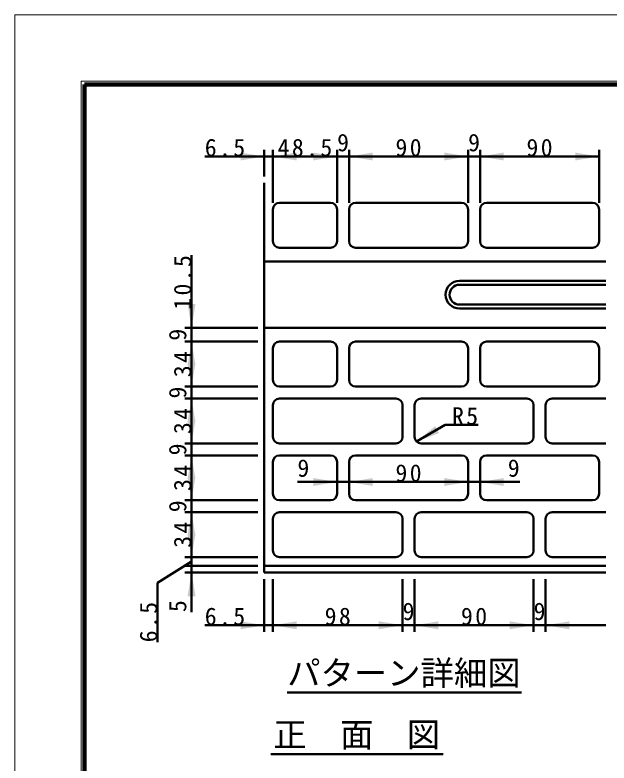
# Model space of a CAD drawing. Units: millimetres, scale not verified, with parts at other scales. Extents: x -2102 to 2102, y -1485 to 1485.
# Drawn here: x -2102 to -1205, y 354 to 1485 of the extents above; entities that cross this region are included whole.
import ezdxf
from ezdxf.enums import TextEntityAlignment as Align

# ---------------------------------------------------------------- set-up
doc = ezdxf.new("R2010")
doc.units = ezdxf.units.MM
doc.header["$LTSCALE"] = 5
doc.layers.add('0-0_V-nasSTD', color=7, linetype='Continuous', lineweight=35)
doc.layers.add('0-1_0', color=7, linetype='Continuous', lineweight=50)
doc.styles.add('ＭＳ ゴシック', font='')
doc.styles.get('ＭＳ ゴシック').set_extended_font_data('MS Gothic')

msp = doc.modelspace()

# ---------------------------------------------------------------- linework, layer by layer
at = {"layer": '0-0_V-nasSTD', "lineweight": 100}
msp.add_line((-1997.5, 1380), (-1997.5, -1380), dxfattribs=at)
at = {"layer": '0-0_V-nasSTD', "lineweight": 18}
for points in [[(-2102.5, -1485), (-2102.5, 1485), (2102.5, 1485), (2102.5, -1485)], [(-2002.5, -1385), (-2002.5, 1385), (2002.5, 1385), (2002.5, -1385)]]:
    msp.add_lwpolyline(points, close=True, dxfattribs=at)
at = {"layer": '0-0_V-nasSTD', "lineweight": 100}
msp.add_lwpolyline([(1997.5, -1380), (1997.5, 1380), (-1997.5, 1380)], dxfattribs=at)
at = {"layer": '0-0_V-nasSTD'}
for points in [[(-1761.622, 1264.937), (-1761.622, 1276.937), (-1725.622, 1270.937)], [(-1712.622, 1270.937), (-1676.622, 1264.937), (-1676.622, 1276.937)], [(-1651.622, 1264.937), (-1651.622, 1276.937), (-1615.622, 1270.937)], [(-1597.622, 1270.937), (-1561.622, 1264.937), (-1561.622, 1276.937)], [(-1453.622, 1264.937), (-1453.622, 1276.937), (-1417.622, 1270.937)], [(-1399.622, 1270.937), (-1363.622, 1264.937), (-1363.622, 1276.937)], [(-1255.622, 1264.937), (-1255.622, 1276.937), (-1219.622, 1270.937)], [(-1841.622, 1047.937), (-1835.622, 1011.937), (-1829.622, 1047.937)], [(-1841.622, 954.937), (-1835.622, 990.937), (-1829.622, 954.937)], [(-1841.622, 958.937), (-1835.622, 922.937), (-1829.622, 958.937)], [(-1841.622, 868.937), (-1835.622, 904.937), (-1829.622, 868.937)], [(-1841.622, 872.937), (-1835.622, 836.937), (-1829.622, 872.937)], [(-1495.693, 839.866), (-1467.516, 863.062), (-1461.516, 852.67)], [(-1841.622, 782.937), (-1835.622, 818.937), (-1829.622, 782.937)], [(-1841.622, 786.937), (-1835.622, 750.937), (-1829.622, 786.937)], [(-1651.622, 772.679), (-1651.622, 784.679), (-1615.622, 778.679)], [(-1597.622, 778.679), (-1561.622, 772.679), (-1561.622, 784.679)], [(-1453.622, 772.679), (-1453.622, 784.679), (-1417.622, 778.679)], [(-1399.622, 778.679), (-1363.622, 772.679), (-1363.622, 784.679)], [(-1841.622, 696.937), (-1835.622, 732.937), (-1829.622, 696.937)], [(-1841.622, 700.937), (-1835.622, 664.937), (-1829.622, 700.937)], [(-1841.622, 605.937), (-1835.622, 641.937), (-1829.622, 605.937)], [(-1761.622, 555.937), (-1761.622, 567.937), (-1725.622, 561.937)], [(-1712.622, 561.937), (-1676.622, 555.937), (-1676.622, 567.937)], [(-1552.622, 555.937), (-1552.622, 567.937), (-1516.622, 561.937)], [(-1498.622, 561.937), (-1462.622, 555.937), (-1462.622, 567.937)], [(-1354.622, 555.937), (-1354.622, 567.937), (-1318.622, 561.937)], [(-1300.622, 561.937), (-1264.622, 555.937), (-1264.622, 567.937)]]:
    msp.add_solid(points, dxfattribs=at)
at = {"layer": '0-1_0'}
for p, q in [((-1725.622, 1240.937), (-1725.622, 1280.937)), ((-1712.622, 1200.937), (-1712.622, 1280.937)), ((-1615.622, 1200.937), (-1615.622, 1280.937)), ((-1597.622, 1200.937), (-1597.622, 1280.937)), ((-1417.622, 1200.937), (-1417.622, 1280.937)), ((-1399.622, 1200.937), (-1399.622, 1280.937)), ((-1219.622, 1200.937), (-1219.622, 1280.937)), ((-1815.622, 1270.937), (-1725.622, 1270.937)), ((-1725.622, 1270.937), (-1712.622, 1270.937)), ((-1712.622, 1270.937), (-1615.622, 1270.937)), ((-1615.622, 1270.937), (-1597.622, 1270.937)), ((-1597.622, 1270.937), (-1417.622, 1270.937)), ((-1417.622, 1270.937), (-1399.622, 1270.937)), ((-1399.622, 1270.937), (-1219.622, 1270.937)), ((-1725.622, 641.937), (-1725.622, 1230.937)), ((-1702.622, 1200.937), (-1625.622, 1200.937)), ((-1587.622, 1200.937), (-1427.622, 1200.937)), ((-1229.622, 1200.937), (-1389.622, 1200.937)), ((-1712.622, 1142.937), (-1712.622, 1190.937)), ((-1615.622, 1190.937), (-1615.622, 1142.937)), ((-1597.622, 1142.937), (-1597.622, 1190.937)), ((-1417.622, 1190.937), (-1417.622, 1142.937)), ((-1399.622, 1142.937), (-1399.622, 1190.937)), ((-1219.622, 1142.937), (-1219.622, 1190.937)), ((-1625.622, 1132.937), (-1702.622, 1132.937)), ((-1587.622, 1132.937), (-1427.622, 1132.937)), ((-1389.622, 1132.937), (-1229.622, 1132.937)), ((-1835.622, 1121.937), (-1835.622, 1011.937)), ((-1209.622, 1111.937), (-1725.622, 1111.937)), ((-1430.622, 1082.937), (-1209.622, 1082.937)), ((-1430.622, 1076.937), (-1209.622, 1076.937)), ((-1430.622, 1046.937), (-1209.622, 1046.937)), ((-1430.622, 1040.937), (-1209.622, 1040.937)), ((-1735.622, 1011.937), (-1845.622, 1011.937)), ((-1835.622, 990.937), (-1835.622, 1011.937)), ((-1209.622, 1011.937), (-1725.622, 1011.937)), ((-1735.622, 990.937), (-1845.622, 990.937)), ((-1835.622, 922.937), (-1835.622, 990.937)), ((-1625.622, 990.937), (-1702.622, 990.937)), ((-1587.622, 990.937), (-1427.622, 990.937)), ((-1389.622, 990.937), (-1229.622, 990.937)), ((-1712.622, 980.937), (-1712.622, 932.937)), ((-1615.622, 932.937), (-1615.622, 980.937)), ((-1597.622, 980.937), (-1597.622, 932.937)), ((-1417.622, 932.937), (-1417.622, 980.937)), ((-1399.622, 980.937), (-1399.622, 932.937)), ((-1219.622, 980.937), (-1219.622, 932.937)), ((-1735.622, 922.937), (-1845.622, 922.937)), ((-1835.622, 904.937), (-1835.622, 922.937)), ((-1702.622, 922.937), (-1625.622, 922.937)), ((-1587.622, 922.937), (-1427.622, 922.937)), ((-1229.622, 922.937), (-1389.622, 922.937)), ((-1735.622, 904.937), (-1845.622, 904.937)), ((-1835.622, 836.937), (-1835.622, 904.937)), ((-1712.622, 846.937), (-1712.622, 894.937)), ((-1702.622, 904.937), (-1526.622, 904.937)), ((-1516.622, 846.937), (-1516.622, 894.937)), ((-1498.622, 846.937), (-1498.622, 894.937)), ((-1328.622, 904.937), (-1488.622, 904.937)), ((-1318.622, 846.937), (-1318.622, 894.937)), ((-1300.622, 846.937), (-1300.622, 894.937)), ((-1290.622, 904.937), (-1209.622, 904.937)), ((-1452.392, 864.866), (-1495.693, 839.866)), ((-1402.392, 864.866), (-1452.392, 864.866)), ((-1735.622, 836.937), (-1845.622, 836.937)), ((-1835.622, 818.937), (-1835.622, 836.937)), ((-1702.622, 836.937), (-1526.622, 836.937)), ((-1488.622, 836.937), (-1328.622, 836.937)), ((-1290.622, 836.937), (-1209.622, 836.937)), ((-1735.622, 818.937), (-1845.622, 818.937)), ((-1835.622, 750.937), (-1835.622, 818.937)), ((-1625.622, 818.937), (-1702.622, 818.937)), ((-1587.622, 818.937), (-1427.622, 818.937)), ((-1389.622, 818.937), (-1229.622, 818.937)), ((-1712.622, 808.937), (-1712.622, 760.937)), ((-1615.622, 760.937), (-1615.622, 808.937)), ((-1597.622, 808.937), (-1597.622, 760.937)), ((-1417.622, 760.937), (-1417.622, 808.937)), ((-1399.622, 808.937), (-1399.622, 760.937)), ((-1219.622, 808.937), (-1219.622, 760.937)), ((-1675.622, 778.679), (-1615.622, 778.679)), ((-1615.622, 778.679), (-1597.622, 778.679)), ((-1597.622, 778.679), (-1417.622, 778.679)), ((-1417.622, 778.679), (-1399.622, 778.679)), ((-1339.622, 778.679), (-1399.622, 778.679)), ((-1735.622, 750.937), (-1845.622, 750.937)), ((-1835.622, 732.937), (-1835.622, 750.937)), ((-1702.622, 750.937), (-1625.622, 750.937)), ((-1587.622, 750.937), (-1427.622, 750.937)), ((-1229.622, 750.937), (-1389.622, 750.937)), ((-1735.622, 732.937), (-1845.622, 732.937)), ((-1702.622, 732.937), (-1526.622, 732.937)), ((-1328.622, 732.937), (-1488.622, 732.937)), ((-1290.622, 732.937), (-1209.622, 732.937)), ((-1712.622, 674.937), (-1712.622, 722.937)), ((-1516.622, 674.937), (-1516.622, 722.937)), ((-1498.622, 674.937), (-1498.622, 722.937)), ((-1318.622, 674.937), (-1318.622, 722.937)), ((-1300.622, 674.937), (-1300.622, 722.937)), ((-1887.158, 626.221), (-1835.622, 658.437)), ((-1735.622, 664.937), (-1845.622, 664.937)), ((-1702.622, 664.937), (-1526.622, 664.937)), ((-1488.622, 664.937), (-1328.622, 664.937)), ((-1290.622, 664.937), (-1209.622, 664.937)), ((-1735.622, 651.937), (-1845.622, 651.937)), ((-1835.622, 641.937), (-1835.622, 651.937)), ((-1209.622, 651.937), (-1725.622, 651.937)), ((-1735.622, 641.937), (-1845.622, 641.937)), ((-1835.622, 581.937), (-1835.622, 641.937)), ((-1725.622, 641.937), (-1209.622, 641.937)), ((-1887.158, 536.221), (-1887.158, 626.221)), ((-1725.622, 631.937), (-1725.622, 551.937)), ((-1712.622, 631.937), (-1712.622, 551.937)), ((-1516.622, 631.937), (-1516.622, 551.937)), ((-1498.622, 631.937), (-1498.622, 551.937)), ((-1318.622, 631.937), (-1318.622, 551.937)), ((-1300.622, 631.937), (-1300.622, 551.937)), ((-1815.622, 561.937), (-1725.622, 561.937)), ((-1725.622, 561.937), (-1712.622, 561.937)), ((-1712.622, 561.937), (-1516.622, 561.937)), ((-1516.622, 561.937), (-1498.622, 561.937)), ((-1498.622, 561.937), (-1318.622, 561.937)), ((-1318.622, 561.937), (-1300.622, 561.937)), ((-1300.622, 561.937), (-1209.622, 561.937)), ((-1691.077, 460.175), (-1337.067, 460.175)), ((-1715.954, 366.893), (-1455.148, 366.893))]:
    msp.add_line(p, q, dxfattribs=at)
msp.add_lwpolyline([(-1835.622, 651.937), (-1835.622, 664.937), (-1835.622, 732.937)], dxfattribs=at)
for centre, radius, start, end in [((-1702.622, 1190.937), 10, 90, 180), ((-1625.622, 1190.937), 10, 0, 90), ((-1587.622, 1190.937), 10, 90, 180), ((-1427.622, 1190.937), 10, 0, 90), ((-1389.622, 1190.937), 10, 90, 180), ((-1229.622, 1190.937), 10, 0, 90), ((-1702.622, 1142.937), 10, 180, 270), ((-1625.622, 1142.937), 10, 270, 0), ((-1587.622, 1142.937), 10, 180, 270), ((-1427.622, 1142.937), 10, 270, 0), ((-1389.622, 1142.937), 10, 180, 270), ((-1229.622, 1142.937), 10, 270, 0), ((-1430.622, 1061.937), 21, 90, 270), ((-1430.622, 1061.937), 15, 90, 270), ((-1702.622, 980.937), 10, 90, 180), ((-1625.622, 980.937), 10, 0, 90), ((-1587.622, 980.937), 10, 90, 180), ((-1427.622, 980.937), 10, 0, 90), ((-1389.622, 980.937), 10, 90, 180), ((-1229.622, 980.937), 10, 0, 90), ((-1702.622, 932.937), 10, 180, 270), ((-1625.622, 932.937), 10, 270, 0), ((-1587.622, 932.937), 10, 180, 270), ((-1427.622, 932.937), 10, 270, 0), ((-1389.622, 932.937), 10, 180, 270), ((-1229.622, 932.937), 10, 270, 0), ((-1702.622, 894.937), 10, 90, 180), ((-1526.622, 894.937), 10, 0, 90), ((-1488.622, 894.937), 10, 90, 180), ((-1328.622, 894.937), 10, 0, 90), ((-1290.622, 894.937), 10, 90, 180), ((-1702.622, 846.937), 10, 180, 270), ((-1526.622, 846.937), 10, 270, 0), ((-1488.622, 846.937), 10, 180, 270), ((-1328.622, 846.937), 10, 270, 0), ((-1290.622, 846.937), 10, 180, 270), ((-1702.622, 808.937), 10, 90, 180), ((-1625.622, 808.937), 10, 0, 90), ((-1587.622, 808.937), 10, 90, 180), ((-1427.622, 808.937), 10, 0, 90), ((-1389.622, 808.937), 10, 90, 180), ((-1229.622, 808.937), 10, 0, 90), ((-1702.622, 760.937), 10, 180, 270), ((-1625.622, 760.937), 10, 270, 0), ((-1587.622, 760.937), 10, 180, 270), ((-1427.622, 760.937), 10, 270, 0), ((-1389.622, 760.937), 10, 180, 270), ((-1229.622, 760.937), 10, 270, 0), ((-1702.622, 722.937), 10, 90, 180), ((-1526.622, 722.937), 10, 0, 90), ((-1488.622, 722.937), 10, 90, 180), ((-1328.622, 722.937), 10, 0, 90), ((-1290.622, 722.937), 10, 90, 180), ((-1702.622, 674.937), 10, 180, 270), ((-1526.622, 674.937), 10, 270, 0), ((-1488.622, 674.937), 10, 180, 270), ((-1328.622, 674.937), 10, 270, 0), ((-1290.622, 674.937), 10, 180, 270)]:
    msp.add_arc(centre, radius, start, end, dxfattribs=at)

# ---------------------------------------------------------------- texts
at = {"layer": '0-0_V-nasSTD', "style": 'ＭＳ ゴシック'}
for s, height, p in [('9', 26.39, (-1615.622, 1270.937)), ('9', 26.39, (-1417.622, 1270.937)), ('9', 26.39, (-1675.622, 778.679)), ('9', 26.39, (-1357.622, 778.679)), ('9', 26.39, (-1516.622, 561.937)), ('9', 26.39, (-1318.622, 561.937)), ('パターン詳細図', 36.95, (-1691.077, 460.175)), ('正\u3000面\u3000図', 36.95, (-1711.954, 366.893))]:
    msp.add_text(s, height=height, dxfattribs=at).set_placement(p, align=Align.BOTTOM_LEFT)
for s, p in [('9', (-1835.622, 992.437)), ('9', (-1835.622, 904.937)), ('9', (-1835.622, 818.937)), ('9', (-1835.622, 732.937)), ('5', (-1835.622, 581.937))]:
    msp.add_text(s, height=26.39, rotation=90, dxfattribs=at).set_placement(p, align=Align.BOTTOM_LEFT)
at = {"layer": '0-0_V-nasSTD', "char_height": 26.39, "attachment_point": 7, "style": 'ＭＳ ゴシック'}
for s, insert in [('\\T1.2;6.5', (-1815.622, 1270.937)), ('\\T1.2;48.5', (-1705.522, 1270.937)), ('\\T1.2;90', (-1527.422, 1270.937)), ('\\T1.2;90', (-1329.422, 1270.937)), ('\\T1.2;R5', (-1441.992, 864.866)), ('\\T1.2;90', (-1527.422, 778.679)), ('\\T1.2;6.5', (-1815.622, 561.937)), ('\\T1.2;98', (-1634.422, 561.937)), ('\\T1.2;90', (-1428.422, 561.937))]:
    msp.add_mtext(s, dxfattribs=dict(at, insert=insert))
at = {"layer": '0-0_V-nasSTD', "char_height": 26.39, "attachment_point": 7, "rotation": 90, "style": 'ＭＳ ゴシック'}
for s, insert in [('\\T1.2;10.5', (-1835.622, 1039.137)), ('\\T1.2;34', (-1835.622, 937.137)), ('\\T1.2;34', (-1835.622, 851.137)), ('\\T1.2;34', (-1835.622, 765.137)), ('\\T1.2;34', (-1835.622, 679.137)), ('\\T1.2;6.5', (-1887.158, 536.221))]:
    msp.add_mtext(s, dxfattribs=dict(at, insert=insert))

doc.saveas('drawing.dxf')
